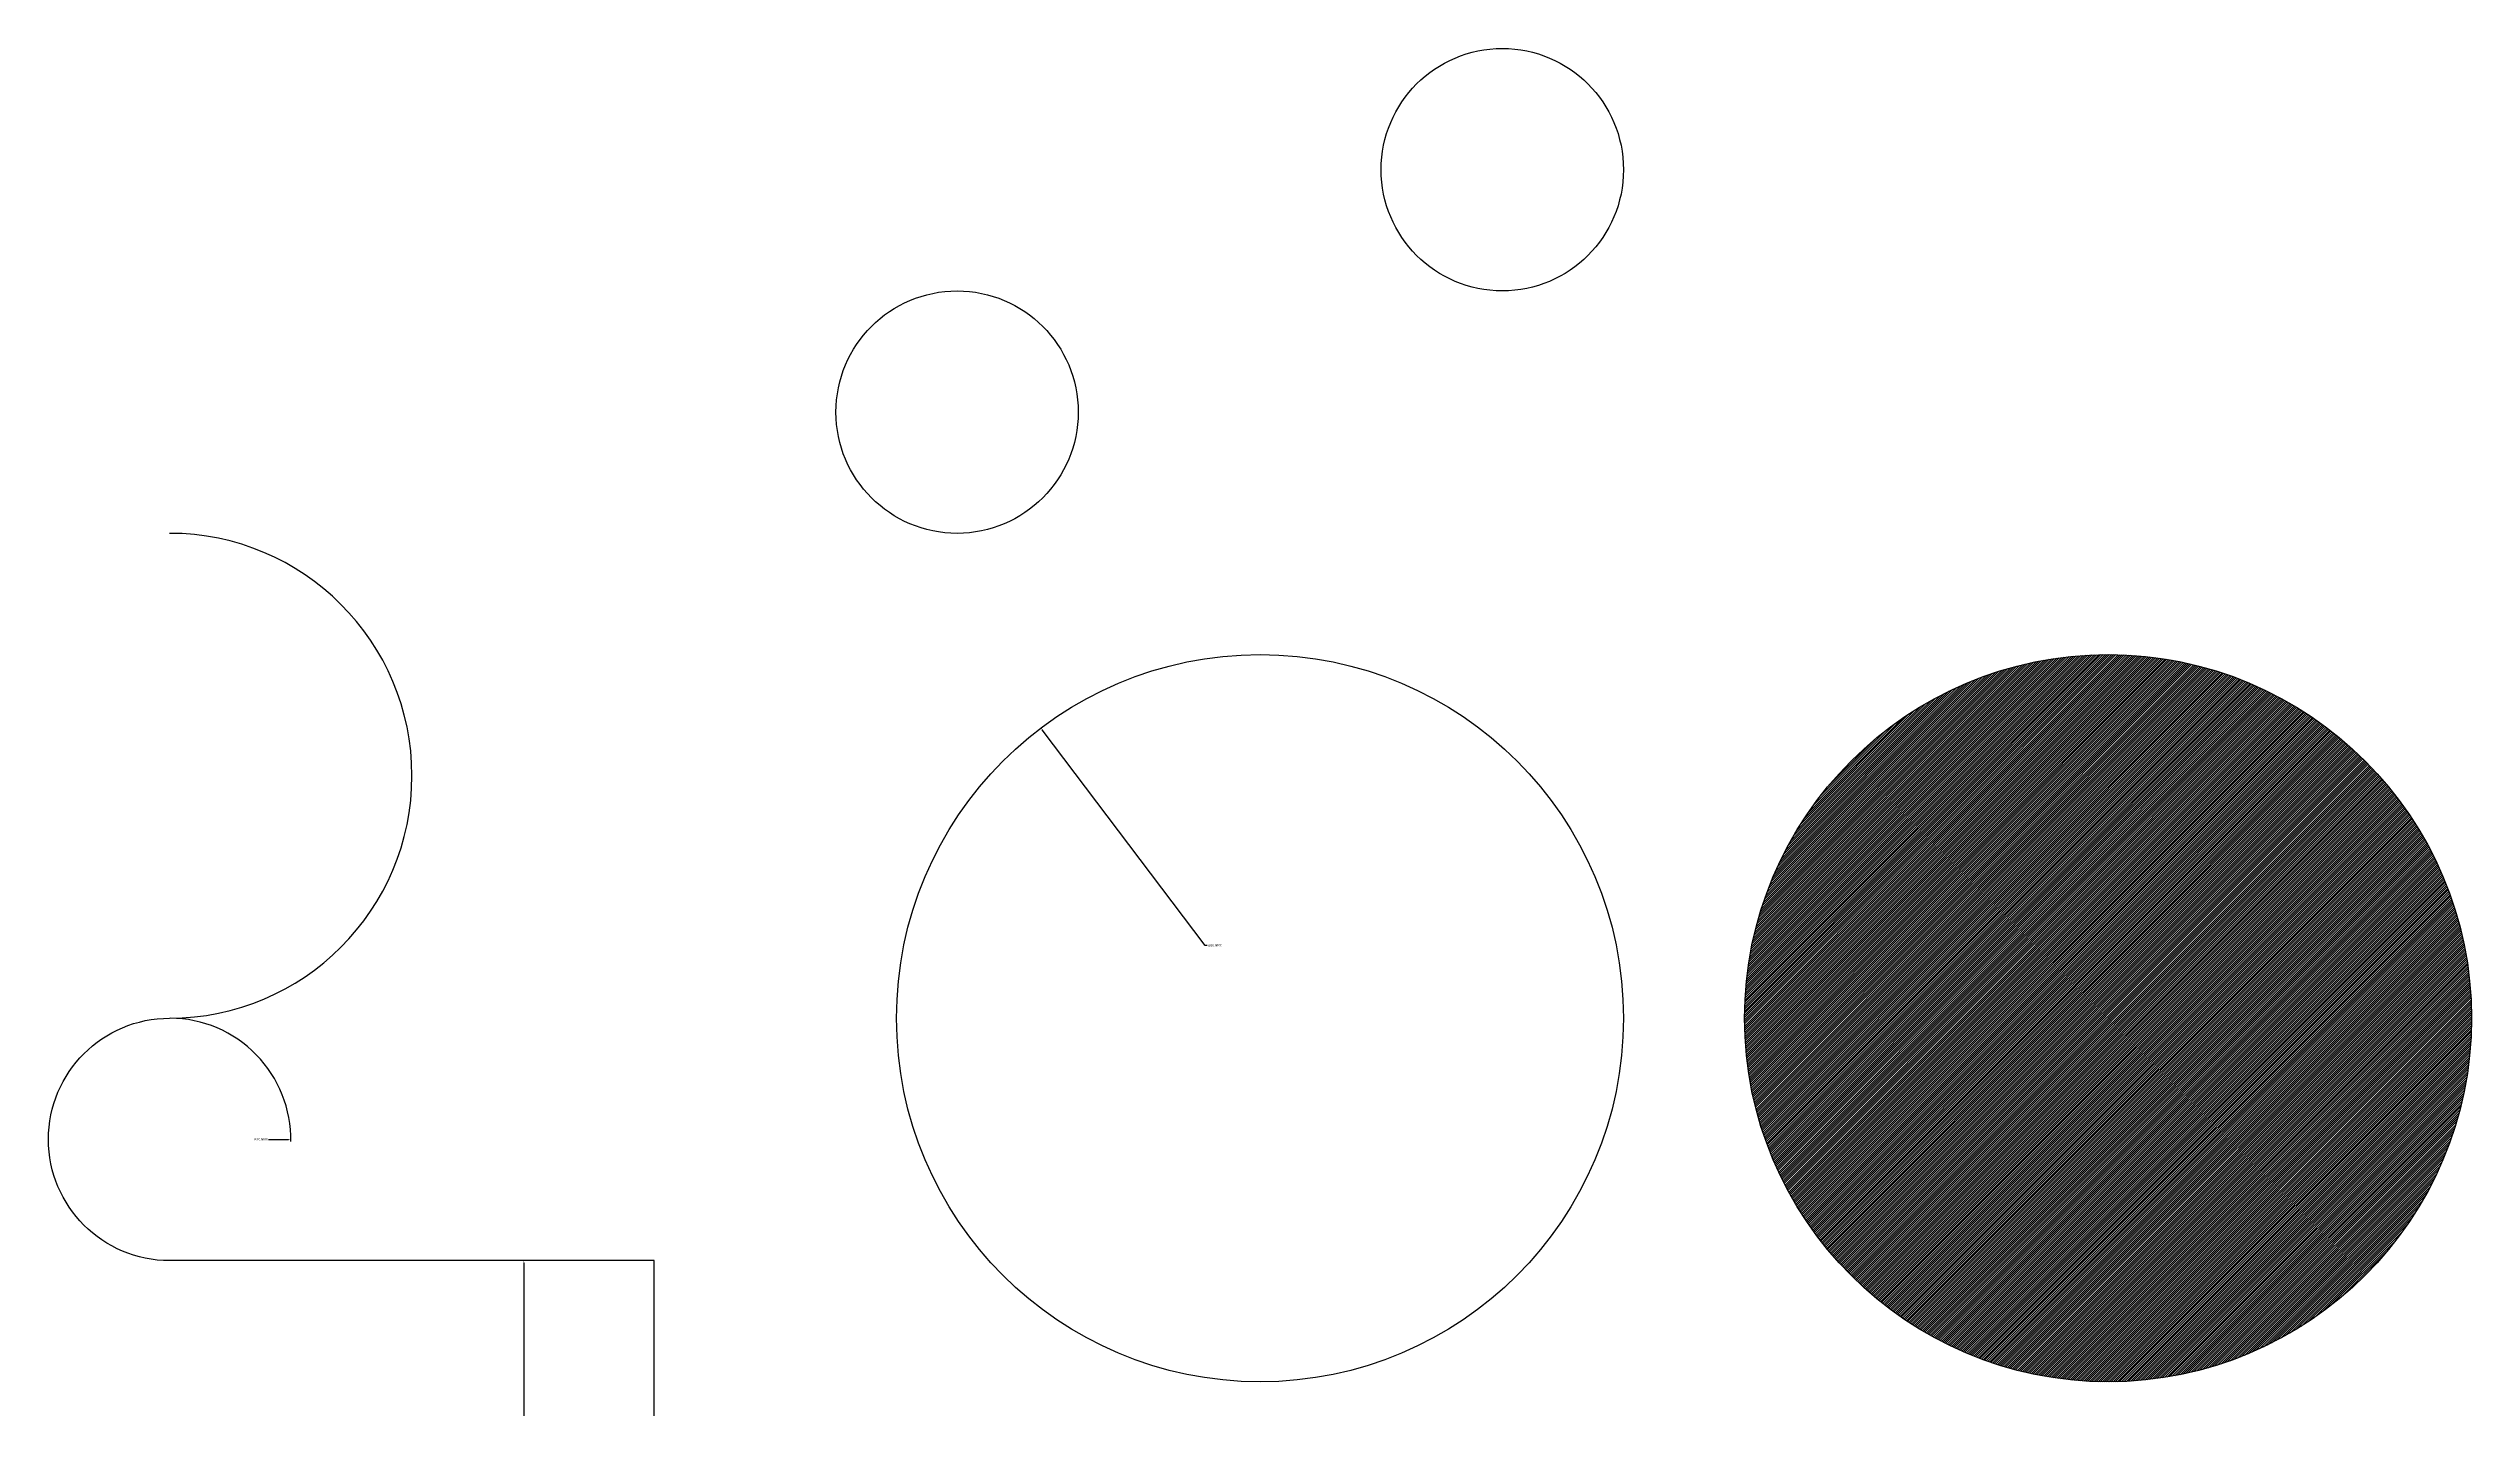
# Model space of a CAD drawing. Header units: millimetres. Extents: x -50 to 150, y -90 to 130.
# Drawn here: x -50 to 150, y 17.8 to 130 of the extents above; entities that cross this region are included whole.
import ezdxf

# ---------------------------------------------------------------- set-up
doc = ezdxf.new("R2010")
doc.units = ezdxf.units.MM
doc.header["$MEASUREMENT"] = 0
doc.styles.get("Standard").update_dxf_attribs({"font": 'arial.ttf'})
doc.dimstyles.get("Standard").update_dxf_attribs({"dimtxt": 0.18, "dimasz": 0.18, "dimexe": 0.18, "dimexo": 0.0625, "dimgap": 0.09, "dimtad": 0, "dimtih": 1, "dimtoh": 1, "dimdec": 4, "dimzin": 0, "dimdsep": 46, "dimtxsty": 'Standard', "dimcen": 0.09, "dimadec": 0, "dimazin": 0, "dimtfac": 1, "dimtdec": 4, "dimtofl": 0, "dimtmove": 0, "dimatfit": 3, "dimfxl": 1, "dimtolj": 1, "dimtzin": 0, "dimarcsym": 0})

# ---------------------------------------------------------------- blocks, each defined once
blk = doc.blocks.new('*D2')
at = {"color": 0, "lineweight": -2, "transparency": 16777216}
for p, q in [((-0.06, 30), (-10.94, 30)), ((-10.76, 29.82), (-10.76, 15.18)), ((-10.76, 0.18), (-10.76, 14.82)), ((-0.06, 0), (-10.94, 0))]:
    blk.add_line(p, q, dxfattribs=at)
at = {"color": 0, "transparency": 16777216}
for points in [[(-10.79, 29.82), (-10.73, 29.82), (-10.76, 30)], [(-10.79, 0.18), (-10.73, 0.18), (-10.76, 0)]]:
    blk.add_solid(points, dxfattribs=at)
at = {"layer": 'Defpoints', "color": 0, "transparency": 16777216}
for p in [(-10.76, 30), (0, 30), (0, 0)]:
    blk.add_point(p, dxfattribs=at)
at = {"color": 0, "transparency": 16777216, "insert": (-10.76, 15), "char_height": 0.18, "attachment_point": 5}
blk.add_mtext('\\A1;30.0000', dxfattribs=at)
blk = doc.blocks.new('*D6')
at = {"color": 0, "lineweight": -2, "transparency": 16777216}
blk.add_line((-31.84, 40), (-30.18, 40), dxfattribs=at)
blk.add_arc((-40, 40), 10, 358.9687, 89.6419, dxfattribs=at)
at = {"color": 0, "transparency": 16777216}
blk.add_solid([(-30.18, 40.03), (-30.18, 39.97), (-30, 40)], dxfattribs=at)
at = {"layer": 'Defpoints', "color": 0, "transparency": 16777216}
for p in [(-40, 40), (-30, 40)]:
    blk.add_point(p, dxfattribs=at)
at = {"color": 0, "transparency": 16777216, "insert": (-32.46, 40), "char_height": 0.18, "attachment_point": 5}
blk.add_mtext('\\A1;R10.0000', dxfattribs=at)
blk = doc.blocks.new('*D7')
at = {"color": 0, "lineweight": -2, "transparency": 16777216}
for p, q in [((45.47, 56), (32.03, 73.8)), ((45.65, 56), (45.47, 56))]:
    blk.add_line(p, q, dxfattribs=at)
at = {"color": 0, "transparency": 16777216}
blk.add_solid([(32.06, 73.82), (32.01, 73.78), (31.92, 73.94)], dxfattribs=at)
at = {"layer": 'Defpoints', "color": 0, "transparency": 16777216}
for p in [(31.92, 73.94), (68.08, 26.06)]:
    blk.add_point(p, dxfattribs=at)
at = {"color": 0, "transparency": 16777216, "insert": (46.28, 56), "char_height": 0.18, "attachment_point": 5}
blk.add_mtext('\\A1;∅60.0000', dxfattribs=at)
blk = doc.blocks.new('blocco')
blk.add_circle((0, 0), 10)

msp = doc.modelspace()

# ---------------------------------------------------------------- hatches: boundary and pattern name
h = msp.add_hatch()
h.set_pattern_fill('ANSI31', color=256)
h.paths.add_polyline_path([(150, 50, 1), (90, 50, 1)])

# ---------------------------------------------------------------- linework, layer by layer
msp.add_lwpolyline([(0, 0), (0, 30), (-40, 30, -1), (-40, 50, 1), (-40, 90, 1.135671109)], format="xyb")
for centre in [(50, 50), (120, 50)]:
    msp.add_circle(centre, 30)

# ---------------------------------------------------------------- block references
for p in [(70, 120), (25, 100)]:
    msp.add_blockref('blocco', p)

# ---------------------------------------------------------------- dimensions: what is measured, and where the dimension line sits
dim = msp.add_diameter_dim_2p(p1=(68.07507, 26.05648), p2=(31.92493, 73.94352), dimstyle='Standard')
dim.commit()
dim.dimension.update_dxf_attribs({"geometry": '*D7', "text_midpoint": (46.28038, 56.00181), "dimtype": 163})
dim = msp.add_radius_dim(center=(-40, 40), mpoint=(-30, 40), dimstyle='Standard')
dim.commit()
dim.dimension.update_dxf_attribs({"geometry": '*D6', "text_midpoint": (-32.46277, 40), "dimtype": 164})
dim = msp.add_linear_dim(base=(-10.76085, 30), p1=(0, 0), p2=(0, 30), angle=90, dimstyle='Standard')
dim.commit()
dim.dimension.update_dxf_attribs({"geometry": '*D2', "text_midpoint": (-10.76085, 15)})

doc.saveas('drawing.dxf')
